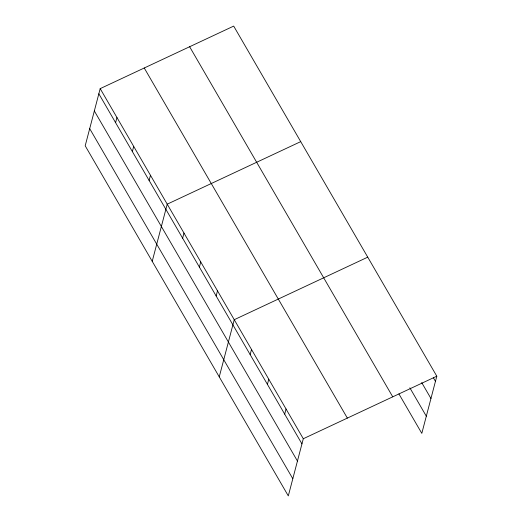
<?xml version="1.0" encoding="UTF-8"?>
<svg xmlns="http://www.w3.org/2000/svg" width="522" height="522" viewBox="0 0 522 522"><rect width="100%" height="100%" fill="white"/><g stroke="black" fill="none" stroke-linecap="round" stroke-linejoin="round"><path stroke-width="0.78" d="M100.191 88.636L85.197 145.801L288.307 495.9L303.302 438.734L100.191 88.636L233.693 26.1L436.803 376.199L421.809 433.364L398.919 393.914M115.597 122.67L116.948 117.522M132.353 151.556L133.704 146.401M149.109 180.436L150.466 175.288M152.222 261.333L167.223 204.167L300.718 141.632M182.628 238.202L183.979 233.053M199.384 267.088L200.735 261.94M216.141 295.967L217.491 290.819M219.253 376.864L234.248 319.705L367.742 257.163M250.162 354.614L251.513 349.459M267.421 384.368L268.778 379.22M284.686 414.129L286.036 408.98M303.302 438.734L436.803 376.199M433.443 377.889L435.452 381.347M421.711 382.6L430.95 398.514M409.848 387.826L426.311 416.197M189.636 46.739L392.746 396.837M144.248 67.997L347.358 418.102M98.841 93.79L301.951 443.889M94.338 110.951L297.449 461.05M89.699 128.634L292.809 478.733"/></g></svg>
